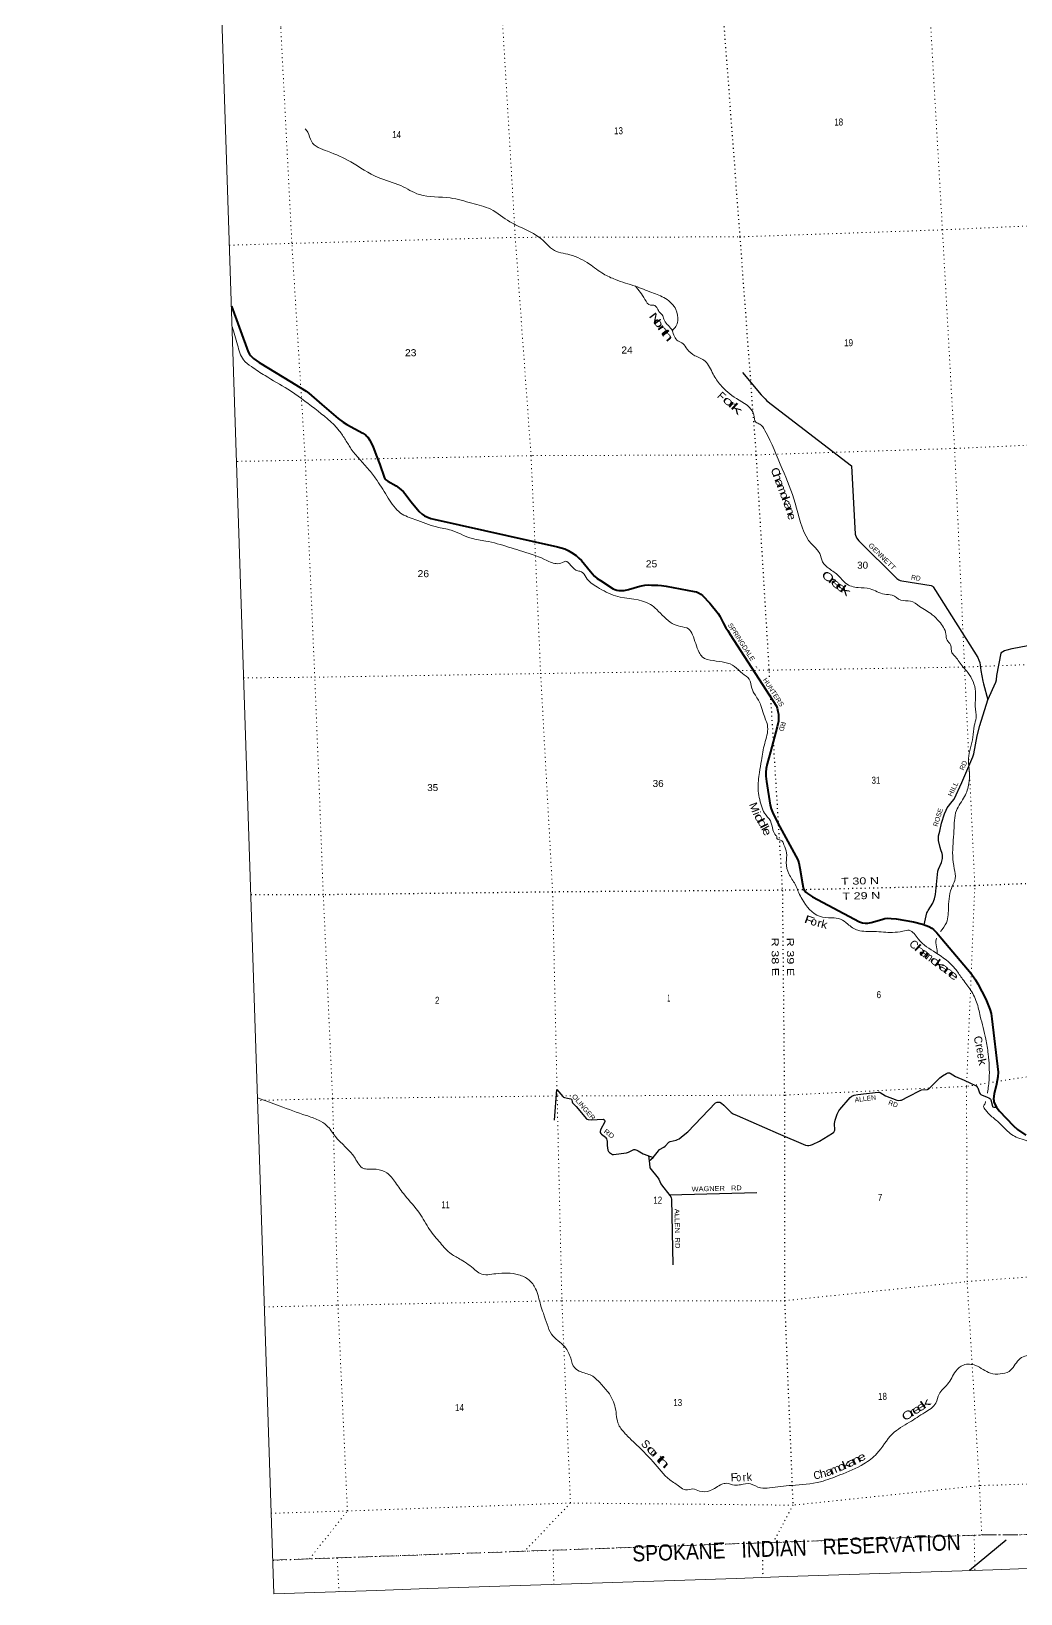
# Model space of a CAD drawing. Header units: feet. Extents: x 733631 to 986127, y 195788 to 388968.
# Drawn here: x 733631 to 758373, y 195788 to 234828 of the extents above; entities that cross this region are included whole.
import ezdxf
from ezdxf.enums import TextEntityAlignment as Align

# ---------------------------------------------------------------- set-up
doc = ezdxf.new("R2010")
doc.units = ezdxf.units.FT
doc.header["$LTSCALE"] = 70
doc.linetypes.add('DOT_DASHED', pattern=[7.7, 5, -1.2, 0.3, -1.2])
doc.linetypes.add('DOTTED', pattern=[1.5, 0.3, -1.2])
for name, color, linetype, lineweight in [('26', 7, 'Continuous', 40), ('29', 7, 'Continuous', 25), ('39', 7, 'Continuous', 13), ('4', 7, 'Continuous', 13), ('44', 7, 'DOT_DASHED', 13), ('6', 7, 'DOTTED', 25), ('7', 7, 'DOTTED', 13)]:
    doc.layers.add(name, color=color, linetype=linetype, lineweight=lineweight)
for name, color, linetype in [('27', 7, 'Continuous'), ('30', 7, 'Continuous'), ('41', 7, 'Continuous')]:
    doc.layers.add(name, color=color, linetype=linetype)

msp = doc.modelspace()

# ---------------------------------------------------------------- linework, layer by layer
at = {"layer": '26'}
for points in [[(738637.37, 227962.53), (739058.87, 226821.6), (739091.3, 226757.31), (739113.47, 226726.25), (739136.2, 226702.93), (739188.85, 226655.26), (739334.2, 226552.89), (739949.17, 226173.75)], [(739949.17, 226173.75), (740501.72, 225833.1), (740571.11, 225782.37), (740893.43, 225502.49), (741302.24, 225154.69), (741430.18, 225064.75), (741526.46, 225004.14), (741919.94, 224782.63), (741995.5, 224732), (742026.55, 224705.39), (742044.54, 224682.84), (742089.73, 224617.76), (742170.07, 224462), (742260.01, 224233.36)], [(742260.01, 224233.36), (742349.42, 224006.07), (742452.63, 223683), (742476.59, 223645.04), (742496.54, 223622.86), (742550.89, 223585.73), (742753.18, 223466.21), (742872.31, 223379.95), (742941.02, 223317.6), (742976.51, 223280.13), (743134.77, 223066.38), (743331.61, 222831.48), (743405.49, 222762.16), (743465.35, 222722.23), (743520.77, 222693.39), (743625.83, 222654.7), (743693.69, 222633.5), (746790.84, 221949.41), (746883.88, 221923.65), (746969.22, 221893.7), (747056.8, 221850.45), (747143.67, 221804.27), (747259.64, 221727.33), (747327.26, 221666.33), (747386.84, 221604.35), (747537.48, 221423.47)], [(747537.48, 221423.47), (747659.51, 221276.95), (747716.34, 221212.69), (747785.06, 221155.02), (747862.8, 221105.01), (748181.89, 220899.91), (748224.02, 220877.73), (748270.57, 220864.42), (748322.27, 220857.03), (748456.79, 220857.76), (748568.88, 220877.33), (748852.05, 220962.33), (748975.56, 220986.42), (749053.15, 220993.08), (749140.72, 220991.97), (749174.83, 220989.05), (749300.34, 220985.31), (749393.45, 220976.44), (749504.88, 220959.68), (750203.75, 220831.14), (750261.39, 220817.83), (750316.13, 220794.6), (750370.02, 220764.59), (750412.14, 220729.1), (750594.79, 220538.2), (750810.09, 220277.67), (750849.28, 220211.76), (750929.05, 220050.85), (751002.98, 219920.62), (751045.1, 219851.85), (751107.39, 219752.31), (752262.02, 217961.93), (752283.25, 217911.85), (752303.2, 217834.21), (752312.07, 217767.67), (752316.97, 217672.41), (752312.07, 217592.42), (752285.43, 217450.56), (752113.14, 216823.73)], [(752113.14, 216823.73), (752030.6, 216523.44), (752006.14, 216407.85), (751998.13, 216317.68), (752001.71, 216214.86), (752017.83, 216080.63), (752110.11, 215492.5), (752133.62, 215401.86), (752182.97, 215276.68), (752350.89, 214949.28), (752798.98, 214129.38), (752809.8, 214099.72), (752823.1, 214048.7), (752847.51, 213916.2), (752912.5, 213522.29), (752928.41, 213437.56), (752941.71, 213397.63), (752968.41, 213355.96), (752999.35, 213319.99), (753041.48, 213284.5), (753168.53, 213204.02), (754344.89, 212575.58), (754414.87, 212551.35), (754481.38, 212542.48), (754550.1, 212546.92), (754631.73, 212561.88), (754897.29, 212637.78), (754973.54, 212655.61), (755053.35, 212664.49), (755133.16, 212662.27), (755257.15, 212650.5), (755694.72, 212572.84), (755916.85, 212516.97), (756007.82, 212487.98), (756078.68, 212461.51), (756147.41, 212417.14), (756191.75, 212383.87), (756272.15, 212305.44), (756402, 212149.43), (757130.86, 211281.17), (757238.14, 211130.53), (757300.52, 211028.55), (757497.9, 210644.32), (757552.95, 210518.29), (757598.83, 210395.81), (757632.76, 210283.15), (757653.01, 210154.69), (757806.23, 208823.2), (757803.47, 208705.94), (757765.38, 208518.05), (757706.42, 208282.51), (757693.73, 208156.9), (757695.95, 208110.32), (757700.38, 208077.05), (757729.2, 208003.84), (757764.67, 207943.95), (757835.96, 207851.96), (758189.22, 207479.21), (758287.52, 207391.58), (758497.45, 207244.24)]]:
    msp.add_lwpolyline(points, dxfattribs=at)
at = {"layer": '29'}
for p, q in [((749588.04, 205752.04), (751773.27, 205812.19)), ((758005.25, 197123.18), (757091.65, 196369.08))]:
    msp.add_line(p, q, dxfattribs=at)
for points in [[(751414.26, 226305.48), (751881.06, 225746.99), (751982.12, 225641.98), (752027.03, 225594.8), (754143.9, 223968.39), (754231.66, 222258.65), (754268.03, 222168.25), (754326.51, 222097.49), (755277.62, 221154.4), (755327.9, 221118.93), (755357.09, 221104.33), (755402.9, 221093.16), (756134.64, 220982.56), (756163.22, 220966.14), (756181.18, 220948.16), (756240.41, 220852.05), (757298.06, 219180.52), (757326.39, 219116.94), (757349.35, 219051.78), (757370.99, 218855.36), (757420.7, 218593.4), (757438.2, 218521.92), (757552.29, 218121.96), (757558.25, 218124.22)], [(757552.29, 218121.96), (757750.79, 218564.19), (757764.93, 218620.03), (757776.71, 218733.26), (757886.28, 219291.48), (757898.99, 219314.66), (757921.44, 219332.64), (757970.33, 219359.4), (758029.23, 219375.33), (758155.99, 219405.35), (758898.29, 219544.85)], [(755955.72, 212504.58), (756027.47, 212797.8), (756039.78, 212826.69), (756055.5, 212860.39), (756175.39, 213039.5), (756203.7, 213105.3), (756219.42, 213154.74), (756245.45, 213261.86), (756303.72, 213844.13), (756318.22, 213890.6), (756390.27, 214057.11), (756412.52, 214154.62), (756417.38, 214243.46), (756410.28, 214284.94), (756372.1, 214379.31), (756354.14, 214435.48), (756318.21, 214608.49), (756314.59, 214664.02), (756320.46, 214727.58), (756350.05, 214842.67), (756392.95, 215037.73), (756466.58, 215272.32), (756506.83, 215369.08), (756535.39, 215422.15), (756658.22, 215582.27), (756704.43, 215643.2), (756900.04, 216055.37), (757177.55, 216701.09), (757198.44, 216775.65), (757284.34, 217226.98), (757351.23, 217479.41), (757552.29, 218121.96), (757554.38, 218120.03)], [(749184.21, 206691.38), (749313.4, 206857.2), (749344.04, 206885.25), (749448.59, 206943.95), (749479.57, 206969.55), (749572.58, 207073.92), (749607.56, 207090.88), (749760.25, 207119.95), (749791.69, 207133.57), (749832.11, 207157.17), (749935.4, 207233.56), (750050.4, 207331.31), (750742.17, 208052.59), (750784.2, 208073.91), (750821.95, 208074.02), (750847.07, 208069.42), (750891.98, 208042.46), (750947.85, 207996.69), (751130.22, 207812.98), (751179.41, 207781.81), (751280.19, 207738.67), (752309.28, 207284.04), (752991.25, 207000.24), (753043.17, 206986.4), (753074.6, 206986.4), (753117.27, 206993.14), (753168.15, 207011.61), (753338.11, 207099.19), (753669.19, 207294.12), (753696.61, 207318.94), (753710.08, 207339.17), (753720.58, 207372.76), (753718.36, 207535.75), (753732.53, 207622.28), (753751.34, 207674.03), (753779.69, 207767.2), (753804.39, 207824.5), (753823.03, 207854.17), (753847.06, 207886.29), (754106.38, 208190.08), (754150.2, 208221.08), (754206.33, 208241.3), (754297.07, 208262.41), (754810.61, 208323.97), (754835.08, 208321.06), (754857.53, 208312.07), (754989.67, 208226.7), (755277.44, 208119.96), (755326.51, 208113.83), (755365.01, 208117.71), (755389.72, 208124.45), (755564.64, 208210.28), (755854.94, 208365.26), (755892.71, 208376.11), (756039.58, 208385), (756074.59, 208403.07), (756352.88, 208675.83), (756415.91, 208725.49), (756516.95, 208790.65), (756548.39, 208801.89), (756569.65, 208803.61), (756588.81, 208801.89), (756609.02, 208792.9), (756739.26, 208714.26), (756959.66, 208618.45), (757241.12, 208486.75), (757271.81, 208466.29), (757286.04, 208449.12), (757297.26, 208428.33), (757344.41, 208300.26), (757360.13, 208280.03), (757378.42, 208261.32), (757390.45, 208253.63), (757531.92, 208198.58), (757577.95, 208176.67), (757601.98, 208159.86), (757613.88, 208146.91), (757625.1, 208125), (757663.78, 207967.12), (757667.77, 207959.29), (757674.5, 207954.23), (757696.96, 207947.49), (757766.22, 207941.95)], [(746716.03, 207623.91), (746775.56, 208383.41), (746925.2, 208212.43), (746942.19, 208198.65), (746966.89, 208188.54), (747043.68, 208171.04), (747122.95, 208153.71), (747135.3, 208146.97), (747139.48, 208142.8), (747147.65, 208126.75), (747155.51, 208077.31), (747167.01, 208055.35), (747188.06, 208028.44), (747253.13, 207964.29), (747390.24, 207804.88), (747508.62, 207660.8), (747521.51, 207649.84), (747531.62, 207645.34), (747558.56, 207638.6), (747634.68, 207631.8), (747928.51, 207641.97), (747943.66, 207639.16), (747950.39, 207633.54), (747963.87, 207617.81), (747973.97, 207595.34), (747973.97, 207588.6), (747971.22, 207579.31), (747865.95, 207381.67), (747856.08, 207340.3), (747859.44, 207315.03), (747869.55, 207290.87), (747888.46, 207267.84), (747985.95, 207195.37), (747998.66, 207179.09), (748013.26, 207156.05), (748025.61, 207124.04), (748029.67, 207106.58), (748028.18, 206987.73), (748048.75, 206871.81), (748067.15, 206838.11), (748089.61, 206811.15), (748136.76, 206777.44), (748163.71, 206766.21), (748189.96, 206762.9), (748518.78, 206806.74), (748563.41, 206819), (748695.89, 206884.16), (748725.34, 206885.77), (748747.54, 206881.92), (748772.24, 206875.17), (748807.13, 206854.94), (748929.42, 206780.8), (748955.54, 206768.47), (749184.21, 206691.38)], [(749067.52, 206730.72), (749082.82, 206602.62), (749184.21, 206691.38)], [(749082.82, 206602.62), (749094.8, 206448.08), (749097.87, 206436.49), (749102.36, 206426.38), (749305.58, 206172.47), (749319.95, 206147.36), (749374.07, 206025.86), (749387.95, 206003.2), (749597.56, 205740.09), (749624.45, 205701.18), (749633.43, 205682.08), (749639.33, 205649.21), (749669.99, 204009.58)]]:
    msp.add_lwpolyline(points, dxfattribs=at)
at = {"layer": '39'}
for points in [[(740479.54, 232392.34), (740545.43, 232306.59), (740635.73, 232078.82), (741041.16, 231828.7), (741622.41, 231562.82), (742307.56, 231172.42), (742869.08, 230970.62), (743336.34, 230748.28), (744106.73, 230662.71), (744648.38, 230531.03), (745121.95, 230379.48), (745599.51, 230066.6), (745989.34, 229876.63), (746485.42, 229548.07), (746662.96, 229381.01), (747101.98, 229240.7), (747587.57, 229010.76), (747940.45, 228765.37), (748238.36, 228623.53), (748738.43, 228460.54)], [(748735.94, 228461.35), (749147.67, 228301.32), (749492.22, 228148.55), (749751.08, 227872.55), (749796.23, 227595.22), (749747.41, 227448.71), (749661.19, 227349.57)], [(748738.43, 228460.54), (748974.45, 228129.49), (749115.21, 227981.68), (749224.29, 227974.33), (749284.47, 227905.22), (749343.38, 227805.81), (749420.08, 227720.97), (749461.35, 227600.93), (749563.33, 227472.33), (749663.33, 227352.03)], [(738651.73, 227453.19), (738789.02, 226989.76), (738941.4, 226616.24), (739137.07, 226449.64), (739477.36, 226224.12), (740048.31, 225885.33), (740719.67, 225399.75), (741330.15, 224848.07), (741491.13, 224616.02), (741633.89, 224387.55), (742086.58, 223856.12), (742280.41, 223600.68), (742557.35, 223163.71), (742867.01, 222790.11), (743225.97, 222625.59), (743766.85, 222443.45), (744131.87, 222359.8), (744628.76, 222162.42), (744995.51, 222090.92), (745285.53, 222023.55), (745842.23, 221853.91), (746466.72, 221633.51), (746759.75, 221525.85), (746914.32, 221553.95), (746990.16, 221586.12), (747121.82, 221480.46), (747298.56, 221345.67), (747389.89, 221321.73), (747506.37, 221177.35), (747788.52, 220938.26), (748243.59, 220719.66), (749116, 220503.47), (749270.28, 220380.22), (749659.95, 220032.84), (749865.53, 219955.28), (750064.62, 219895.71), (750164.98, 219750.92), (750331.13, 219309.15), (750410.59, 219194.11), (750687.1, 219102.18), (751219.02, 218956.13), (751412.88, 218781.41), (751583.67, 218642.43), (751645.71, 218415.97), (751736.79, 218238.67), (751876.31, 217977.83), (751939.77, 217775.62), (752044.7, 217445.31), (751970.25, 217029.78), (751887.93, 216605.97), (751840.74, 216306.91), (751806.86, 215895.35), (751889.66, 215471.97), (751968.75, 215290.33), (752112.62, 215098.21), (752176.63, 214873.82), (752252.71, 214732.46), (752271.44, 214708.72), (752274.65, 214660.37), (752368.39, 214620.35), (752450.49, 214500.89), (752519.48, 214299.27), (752509.37, 214054.85), (752576.73, 213776.06), (752730.41, 213513.56), (752826.41, 213300.06), (752906.97, 213140.66), (753340.9, 212715.7), (753646.35, 212676.96), (753866.9, 212646.18), (754045.46, 212519.5), (754301.29, 212366.52), (754703.37, 212334.25), (755167.72, 212311.61), (755421.04, 212342.19), (755583.83, 212364.44), (755810.97, 212148.18), (756248.96, 211804.04), (756732.68, 211404.55), (756895.64, 211174.57), (757097.92, 210903.2), (757269.46, 210570.53), (757360.83, 210217.68), (757499.94, 209646.08), (757557.45, 209276.23), (757582.88, 208653.35), (757540.9, 208311.27), (757538.64, 208297.48)], [(749661.13, 227349.68), (749802.61, 227090.91), (749929.34, 227021.45), (750033.53, 226884.84), (750227.09, 226722.22), (750478.44, 226587.28), (750682.07, 226261.46), (750866.22, 225989.64), (751263.71, 225652.56), (751695.18, 225245.7), (751750.19, 225059.42), (751848.21, 225009.41), (751977.08, 224853.24), (752410.03, 223895.54), (752733.69, 223035.99), (753069.11, 222108.12), (753173, 221983.6), (753345.43, 221778.08), (753419.17, 221568.05), (753582.6, 221400.64), (753818.92, 221220.93), (753994.89, 221035.67), (754310.14, 220926.56), (754607.27, 220897.7), (754965.53, 220761.42), (755155.61, 220739.96), (755376.49, 220614.35), (755614.98, 220592.09), (755844.17, 220456.6), (756159.83, 220248.61), (756333.39, 220079.44), (756502.41, 219766.88), (756530.32, 219616.24), (756615.88, 219499.33), (756653.19, 219294.45), (756742.28, 219197.81), (756830.1, 219070.87), (757048.26, 218810), (757241.56, 218330.56), (757236.45, 217965.2), (757255.74, 217673.09), (757210.33, 217470.16), (757174.87, 217190.81), (757069.09, 216655.43), (757088.06, 216294.71), (757076.39, 216032.09), (756969.37, 215710.58), (756764.4, 215354.32), (756702.11, 214854.34), (756671.22, 214226.01), (756711.51, 213900.12), (756735.56, 213660.6), (756661.59, 213471.08), (756565.44, 212954.11), (756514.77, 212555.31), (756367.37, 212334.96)], [(756265.53, 212166.2), (756251.83, 212096.7), (756274.84, 211899.53), (756287.29, 211773.94)], [(739290.14, 208174.75), (739834.32, 207975.38), (740507.62, 207738.04), (740810.88, 207624.59), (741017.89, 207488.54), (741232.27, 207217.47), (741727.68, 206670.97), (741941.71, 206414.02), (742046.95, 206398.51), (742256.79, 206393.69), (742523.22, 206301.51), (742736.75, 206064.73), (742970.46, 205745.72), (743336.32, 205300.89), (743592.52, 204887.61), (743860.88, 204553.33), (744131.84, 204277.64), (744377.35, 204134.49), (744724.28, 203884.91), (744857.71, 203789.39), (745249.01, 203785.1), (745818.36, 203757.03), (746075.61, 203628.29), (746242.29, 203410.51), (746367.25, 203004.02), (746436.9, 202795.92), (746530.37, 202521.82), (746639.31, 202274.34), (746973.78, 201957.86), (747119.89, 201675), (747220.67, 201431.35), (747378.42, 201330.38), (747675.53, 201220.81), (747853.07, 201053.75), (748058.39, 200822.82), (748235.45, 200429.75), (748320.45, 200008.13), (748485.22, 199786.27), (748708.48, 199563.86), (749180.08, 199083.34), (749598.44, 198635.8), (749850.79, 198460.53), (749991.88, 198381.34), (750176.78, 198406.16), (750343.42, 198353.85), (750609.33, 198364.57), (750899.83, 198523.21), (751015.34, 198547.38), (751216.92, 198502.92), (751365.9, 198512.72), (751613.43, 198533.06), (751866, 198430.44), (752087.68, 198436.01), (752648.84, 198494.51), (753368.45, 198587.25), (753852.27, 198756.8), (754450.38, 199034.15), (754776.83, 199288.53), (755163.97, 199780.53), (755592.3, 200073.79), (755973.47, 200317.44), (756248.02, 200550.34), (756333.19, 200776.46), (756542.86, 201023.88), (756748.62, 201347.87), (756942.44, 201502.06), (757243.15, 201491.46), (757614.9, 201299.01), (757861.35, 201280.99), (758081.59, 201345.04), (758326.54, 201633.69), (758473.53, 201724.16), (758742.3, 201700.64), (758955.54, 201639.41), (759003.16, 201670.87), (759052.75, 201704.4), (759110.96, 201633.22), (759215.06, 201664.09), (759323.71, 201592.16), (759529.06, 201605.39), (760063.33, 201854.9), (760403.81, 201867.49), (760927.3, 201981.54), (761094.47, 201989.77), (761448.12, 201794.85), (761638.69, 201589.78), (761834.69, 201491.8), (762033.33, 201450.38), (762308.97, 201475.46), (762660.27, 201458.06), (762835.4, 201633.97)], [(757494.81, 208090.3), (757482.97, 208043.46), (757444.55, 207965.82), (757489.11, 207876.13), (757623.78, 207730.19)], [(757623.78, 207730.19), (757844.13, 207544.03), (758011.59, 207376.72), (758298.74, 207180.13), (758670.29, 206995.75), (758711.11, 206893.86), (758755.37, 206816.28), (758933.48, 206707.75), (759390.11, 206507.35), (759584.56, 206308.43), (759773.09, 206022.59), (759932.21, 205784.44), (760050.26, 205658.26)]]:
    msp.add_spline(points, degree=3, dxfattribs=at)
at = {"layer": '4'}
msp.add_line((739699.88, 195787.95), (733631.22, 379550.22), dxfattribs=at)
msp.add_line((739699.88, 195787.95), (733631.22, 379550.22), dxfattribs=at)
msp.add_lwpolyline([(758955.67, 196432.15), (757671.96, 196388.69), (756388.26, 196345.3), (755104.56, 196301.99), (753820.84, 196258.75), (752537.14, 196215.58), (751253.43, 196172.49), (749969.71, 196129.46), (748686, 196086.52), (747402.27, 196043.65), (746118.56, 196000.85), (744834.83, 195958.12), (743551.11, 195915.47), (742267.39, 195872.88), (740983.63, 195830.39), (739699.88, 195787.95)], dxfattribs=at)
msp.add_lwpolyline([(758955.67, 196432.15), (757671.96, 196388.69), (756388.26, 196345.3), (755104.56, 196301.99), (753820.84, 196258.75), (752537.14, 196215.58), (751253.43, 196172.49), (749969.71, 196129.46), (748686, 196086.52), (747402.27, 196043.65), (746118.56, 196000.85), (744834.83, 195958.12), (743551.11, 195915.47), (742267.39, 195872.88), (740983.63, 195830.39), (739699.88, 195787.95)], dxfattribs=at)
at = {"layer": '44'}
msp.add_lwpolyline([(739672.18, 196627.58), (757414.69, 197256.29), (762776.53, 197301.68), (770479.02, 197693.29)], dxfattribs=at)
at = {"layer": '6'}
for p, q in [((751907.14, 197061.24), (751907.71, 197027.02)), ((751914.42, 196625.65), (751921.62, 196194.92))]:
    msp.add_line(p, q, dxfattribs=at)
for points in [[(750410.99, 242108.28), (750545.93, 240623.28), (750936.64, 235160.62), (751347.71, 229690.41), (751752.13, 224244.24), (752079.23, 218826.4), (752088.25, 218664.02)], [(752111.37, 218247.63), (752411.45, 213364.3), (752462.96, 208246.25), (752466.51, 203110.85), (752675.12, 198000.79), (752184.24, 197068.73)], [(769908.79, 214269.17), (767510.19, 214048.34), (762383.14, 213685.45), (757224.04, 213477.14), (752411.45, 213364.3), (746667.54, 213320.88), (740934.35, 213251.5), (739123.11, 213253.88)]]:
    msp.add_lwpolyline(points, dxfattribs=at)
at = {"layer": '7'}
for p, q in [((757209.74, 197249.03), (757224.91, 196373.58)), ((746679.68, 196875.89), (746698.41, 196020.18)), ((741281.5, 196684.61), (741326.71, 195841.74))]:
    msp.add_line(p, q, dxfattribs=at)
for points in [[(757397.17, 197256.14), (757341.33, 198489.31), (757032.21, 203586.76), (757016.84, 208465.59), (757224.04, 213477.14), (756968.4, 218941.17), (756718.85, 224403.33), (756414.85, 229866.15), (756101.31, 235306.53), (755776.75, 240784.97), (755685.13, 242285.97)], [(740590.13, 196661.7), (741537.58, 197856.16), (741300.01, 202995.77), (741166.7, 208160.19), (740934.35, 213251.5), (740721.73, 218688.36), (740483.25, 224110.44), (740147.74, 229542.2), (739869.81, 234928.99), (739559.55, 240399.72), (739435.05, 241742.48)], [(744909.09, 241924.24), (745059.05, 240541.93), (745412.79, 235106.59), (745734.09, 229678.52), (746128.64, 224224.03), (746367.36, 218791.86), (746667.54, 213320.88), (746780.93, 208228.6), (746899, 203110.21), (747114.33, 198054.79), (745966.08, 196850.61)], [(738587.17, 229482.42), (740150.11, 229528.13), (745713.94, 229678.01), (751347.71, 229690.41), (756414.85, 229866.15), (761623.68, 230101.94), (766839.67, 230374.24), (769349.36, 230530.63)], [(769535.49, 225120.34), (767100.32, 224952.72), (761905.62, 224634.54), (756718.85, 224403.33), (751752.13, 224244.24), (746128.64, 224224.03), (740483.25, 224110.44), (738765.58, 224080.19)], [(738944.18, 218671.9), (740721.73, 218688.36), (746367.66, 218779.76), (752076.27, 218864.67), (756968.4, 218941.17), (762196.16, 219145.16), (766576.59, 219447.86)], [(770070.22, 209576.55), (767441.68, 209464.03), (762151.1, 209272.59), (757016.84, 208465.59), (752462.96, 208246.25), (747345.45, 208227.1)], [(747122.83, 208226.8), (746770.91, 208226.33), (741166.7, 208160.19), (739292.89, 208113.03)], [(739463.27, 202953.89), (741300.01, 202995.77), (746899, 203110.21), (752466.51, 203110.85), (757032.21, 203586.76), (762289.32, 203991.26), (767624.98, 204153.56), (770249.23, 204373.17)], [(770429.53, 199132.01), (767839.78, 198874.15), (762521.48, 198661.83), (757341.33, 198489.31), (752675.12, 198000.79), (747114.33, 198054.79), (741537.58, 197856.16), (739633.54, 197797.8)], [(751907.14, 197061.24), (757209.74, 197249.03), (757397.17, 197256.14), (762499.68, 197297.89), (762690.02, 197300.95), (767799.5, 197557.06), (767995.82, 197567.04), (770479.02, 197693.29)], [(739678.96, 196618.33), (740627.3, 196662.93), (741281.5, 196684.61), (745966.08, 196850.61), (746679.68, 196875.89), (751907.14, 197061.24)]]:
    msp.add_lwpolyline(points, dxfattribs=at)

# ---------------------------------------------------------------- texts
at = {"layer": '27'}
for s, rotation, width, p in [('SPRINGDALE', 302.818, 1.05, (751044.7, 219989.11)), ('-', 302.818, 1.65, (751703.88, 218949.77)), ('HUNTERS', 302.818, 1.05, (751918.31, 218623.08)), ('RD', 255.631, 0.95, (752383.78, 217586.26))]:
    msp.add_text(s, height=120, rotation=rotation, dxfattribs=dict(at, width=width)).set_placement(p)
at = {"layer": '30'}
for s, rotation, width, p in [('GENNETT', 315.243, 1.15, (754865.86, 221661.27)), ('RD', 351.405, 0.9, (755742.3, 221112.65)), ('HILL', 64.612, 1.15, (756735.02, 215871.45)), ('OLINGER', 310.699, 1.1, (747399.49, 207907.69)), ('ALLEN', 6.836, 1.05, (754493.45, 208100.66)), ('RD', 323.374, 1.2, (748044.77, 207234.25)), ('WAGNER   RD', 1.577, 1.15, (750770.61, 205854.61)), ('ALLEN  RD', 271.071, 1.2, (749725.8, 204910.27))]:
    msp.add_text(s, height=120, rotation=rotation, dxfattribs=dict(at, width=width)).set_placement(p, align=Align.CENTER)
for s, rotation, p in [('RD', 66.743, (756992.89, 216461.91)), ('ROSE', 72.575, (756361, 215169.67)), ('RD', 339.649, (755162.4, 207973.81))]:
    msp.add_text(s, height=120, rotation=rotation, dxfattribs=at).set_placement(p, align=Align.CENTER)
at = {"layer": '41'}
for s, rotation, width, p in [('N', 306.845, 1.55, (749152.5, 227589.72)), ('o', 303.314, 1.6, (749235.64, 227487.59)), ('r', 307.825, 1.95, (749327, 227349.93)), ('t', 309.004, 1.75, (749400.41, 227246.69)), ('h', 309.735, 1.9, (749467.64, 227155.72)), ('o', 321.648, 1.75, (750999.94, 225509.16)), ('r', 321.648, 1.95, (751107.95, 225418.36)), ('k', 317.608, 2.15, (751206.31, 225326.25)), ('C', 291.631, 1.15, (752155.35, 223778.17)), ('h', 290.71, 1.3, (752203.14, 223650.29)), ('a', 290.71, 1.3, (752255.04, 223513.73)), ('m', 290.71, 1.1, (752316.57, 223350.95)), ('o', 290.557, 1.2, (752373.95, 223197.83)), ('k', 290.557, 1.4, (752421.79, 223070.28)), ('a', 290.557, 1.3, (752471.84, 222936.83)), ('n', 288.586, 1.25, (752514.77, 222808.53)), ('e', 285.298, 1.1, (752551.46, 222679.84)), ('C', 322.678, 1.5, (753484.47, 221124.05)), ('r', 322.82, 1.9, (753605.15, 221032.5)), ('e', 317.077, 1.95, (753700.61, 220947.51)), ('e', 318.867, 1.9, (753819.79, 220858.2)), ('k', 322.683, 1.95, (753927.74, 220779.15)), ('M', 289.817, 1.1, (751619.03, 215401.43)), ('d', 296.229, 1.55, (751750.78, 215126.78)), ('d', 296.834, 1.6, (751831.71, 214993.03)), ('l', 298.977, 1.2, (751894.28, 214872.77)), ('e', 292.312, 1.25, (751934.54, 214792.59)), ('F', 340.155, 1.5, (753054.21, 212523.1)), ('o', 344.66, 1.05, (753176.85, 212486.72)), ('r', 347.378, 1.15, (753318.89, 212447.65)), ('k', 347.166, 1.15, (753439.66, 212415.32)), ('h', 318.199, 2, (755796.32, 211798.17)), ('a', 322.888, 1.8, (755916.17, 211715.1)), ('o', 322.796, 1.7, (756178.47, 211512.91)), ('k', 323.607, 1.9, (756289.28, 211430.7)), ('a', 323.607, 1.8, (756404.01, 211346.15)), ('n', 321.606, 1.85, (756518.6, 211258.04)), ('e', 321.606, 1.75, (756628.46, 211170.99)), ('r', 283.477, 1.15, (757248.74, 209457.44)), ('e', 278.464, 0.9, (757270.3, 209353.13)), ('e', 277.215, 0.9, (757289.2, 209213.19)), ('k', 283.215, 1.2, (757316.95, 209053.49)), ('C', 33.584, 1.4, (755589.65, 200168.06)), ('r', 32.595, 1.75, (755706.88, 200240.93)), ('e', 32.58, 1.55, (755812.41, 200308.18)), ('e', 32.58, 1.55, (755926.29, 200381.84)), ('k', 34.742, 1.85, (756044.14, 200463.25)), ('o', 314.423, 2, (749091.38, 199290.46)), ('t', 314.423, 2, (749291.2, 199084.34)), ('h', 315.758, 2.1, (749372.32, 199001.1)), ('k', 23.154, 1.45, (754047.09, 198929.23)), ('a', 23.154, 1.4, (754170.88, 198982.84)), ('n', 25.54, 1.45, (754301.33, 199046.43)), ('e', 27.647, 1.4, (754433.91, 199117.68)), ('F', 1.552, 1.1, (751209.5, 198600.12)), ('o', 3.515, 0.8, (751324.91, 198598.24)), ('C', 8.916, 0.9, (753294.19, 198656.58)), ('h', 13.446, 1.1, (753450.98, 198695.93)), ('a', 18.552, 1.25, (753609.12, 198746.79)), ('m', 22.151, 1.15, (753771.76, 198812.13)), ('o', 23.154, 1.25, (753926.68, 198875.67))]:
    msp.add_text(s, height=200, rotation=rotation, dxfattribs=dict(at, width=width)).set_placement(p, align=Align.CENTER)
for s, rotation, p in [('F', 317.813, (750826.31, 225637.91)), ('i', 290.853, (751680.97, 215252.86)), ('C', 315.93, (755634.11, 211938.84)), ('m', 322.796, (756007.04, 211643.06)), ('C', 283.477, (757213.5, 209604.44)), ('S', 314.504, (748924.7, 199457.99)), ('u', 314.423, (749135.8, 199242.81)), ('r', 4.819, (751469.33, 198598.44)), ('k', 4.576, (751593.69, 198607.28))]:
    msp.add_text(s, height=200, rotation=rotation, dxfattribs=at).set_placement(p, align=Align.CENTER)
at = {"layer": '44', "width": 0.9}
msp.add_text('SPOKANE   INDIAN   RESERVATION', height=400, rotation=2.029, dxfattribs=at).set_placement((748668.9, 196591.05))
at = {"layer": '6', "width": 1.35}
for s, rotation, p in [('T 30 N', 1.343, (754355.92, 213509.92)), ('T 29 N', 1.343, (754388.43, 213140.99)), ('R 38 E', 270.577, (752147.04, 211699.32)), ('R 39 E', 270.577, (752528.22, 211698.18))]:
    msp.add_text(s, height=175, rotation=rotation, dxfattribs=at).set_placement(p, align=Align.CENTER)
at = {"layer": '7'}
for s, width, p in [('14', 0.85, (742767.39, 232158.73)), ('13', 0.85, (748316.16, 232254.99)), ('18', 0.85, (753820.51, 232472.6)), ('23', 1.1, (743119.28, 226708.77)), ('24', 1.1, (748529.36, 226776.25)), ('19', 0.85, (754069.13, 226959.4)), ('26', 1.1, (743434.83, 221188.02)), ('25', 1.1, (749140.59, 221433.64)), ('30', 1.05, (754419.15, 221399.32)), ('35', 1.05, (743669.42, 215843.22)), ('36', 1.05, (749306.82, 215945.91)), ('31', 0.85, (754752.47, 216026.12)), ('6', 0.85, (754824.49, 210668.84)), ('2', 0.85, (743783.03, 210527.94)), ('1', 0.4, (749571.86, 210585.53)), ('7', 0.85, (754855.89, 205603.53)), ('11', 0.65, (743992.48, 205420.85)), ('12', 0.85, (749295.81, 205534.7)), ('18', 0.85, (754916.85, 200632.47)), ('14', 0.85, (744338.32, 200351.92)), ('13', 0.85, (749794.92, 200478.58))]:
    msp.add_text(s, height=175, dxfattribs=dict(at, width=width)).set_placement(p, align=Align.CENTER)

doc.saveas('drawing.dxf')
